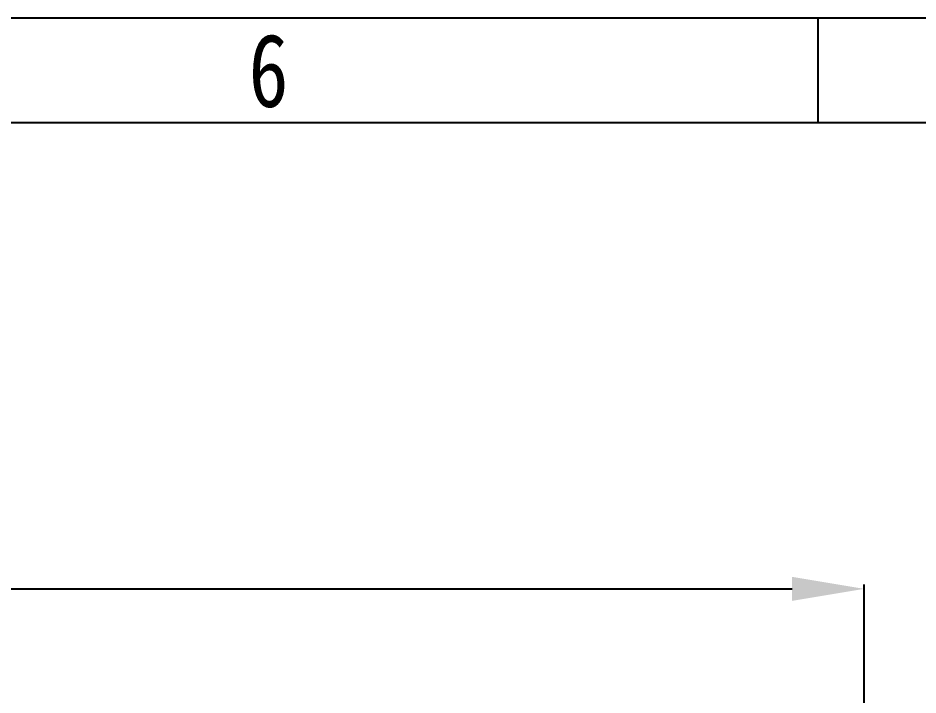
# Model space of a CAD drawing. Header units: millimetres. Extents: x 2423 to 7028, y 909 to 2460.
# Drawn here: x 6279.7 to 6504.3, y 2291.1 to 2460 of the extents above; entities that cross this region are included whole.
import ezdxf
from ezdxf.enums import TextEntityAlignment as Align

# ---------------------------------------------------------------- set-up
doc = ezdxf.new("R2010")
doc.units = ezdxf.units.MM
doc.layers.add('DIM', color=2, linetype='Continuous')
doc.styles.get("Standard").update_dxf_attribs({"font": ''})
doc.styles.get('Standard').set_extended_font_data('SimSun')
doc.dimstyles.get("Standard").update_dxf_attribs({"dimscale": 6, "dimtxt": 5, "dimasz": 3, "dimexe": 0.18, "dimexo": 0.0625, "dimgap": 0.8, "dimtad": 1, "dimtoh": 1, "dimdec": 1, "dimzin": 0, "dimdsep": 46, "dimtxsty": 'Standard', "dimcen": 0.09, "dimclrd": 256, "dimclre": 256, "dimclrt": 256, "dimadec": 0, "dimazin": 2, "dimtfac": 1, "dimtdec": 1, "dimtofl": 0, "dimtmove": 0, "dimatfit": 3, "dimfxl": 0, "dimtolj": 1, "dimtzin": 0, "dimarcsym": 0})

# ---------------------------------------------------------------- blocks, each defined once
blk = doc.blocks.new('3')
at = {"color": 2}
blk.add_line((7814.12, 1548.82), (7814.12, 1524.82), dxfattribs=at)
for points in [[(6302.12, 123.22), (6302.12, 1548.82), (8318.12, 1548.82), (8318.12, 123.22)], [(6422.12, 147.22), (6422.12, 1524.82), (8294.12, 1524.82), (8294.12, 147.22)]]:
    blk.add_lwpolyline(points, close=True, dxfattribs=at)
at = {"color": 2, "width": 0.8}
blk.add_text('6', height=16.8, dxfattribs=at).set_placement((7688.12, 1536.82), align=Align.MIDDLE_CENTER)
for tag, height, p in [('整机外形图', 19.2, (7909.61, 256.24)), ('当前页', 12, (8078.12, 207.22)), ('总页数', 12, (8222.12, 207.22))]:
    blk.add_attdef(tag, text='', height=height, dxfattribs=at).set_placement(p, align=Align.MIDDLE)
at = {"color": 7, "width": 0.8}
for tag, height, p in [('编号', 19.2, (8153.31, 252.27)), ('比例', 12, (7958.12, 171.22))]:
    blk.add_attdef(tag, text='', height=height, dxfattribs=at).set_placement(p, align=Align.MIDDLE)
blk = doc.blocks.new('*D22')
at = {"layer": 'Defpoints', "color": 0}
for p in [(6490.85, 2317.55), (5812.55, 2106.09), (6490.85, 2056.09)]:
    blk.add_point(p, dxfattribs=at)
at = {"layer": 'DIM', "lineweight": -2}
for p, q in [((5812.55, 2106.46), (5812.55, 2318.63)), ((5830.55, 2317.55), (6472.85, 2317.55)), ((6490.85, 2056.46), (6490.85, 2318.63))]:
    blk.add_line(p, q, dxfattribs=at)
at = {"layer": 'DIM'}
for points in [[(5830.55, 2320.55), (5830.55, 2314.55), (5812.55, 2317.55)], [(6472.85, 2320.55), (6472.85, 2314.55), (6490.85, 2317.55)]]:
    blk.add_solid(points, dxfattribs=at)
at = {"layer": 'DIM', "insert": (6151.7, 2337.35), "char_height": 30, "attachment_point": 5}
blk.add_mtext('\\A1;678.3', dxfattribs=at)

msp = doc.modelspace()

# ---------------------------------------------------------------- block references
at = {"xscale": 1.088, "yscale": 1.088, "zscale": 1.088}
msp.add_blockref('3', (-2022.45, 774.9), dxfattribs=at)

# ---------------------------------------------------------------- dimensions: what is measured, and where the dimension line sits
at = {"layer": 'DIM'}
dim = msp.add_linear_dim(base=(6490.85, 2317.55), p1=(5812.55, 2106.09), p2=(6490.85, 2056.09), dimstyle='Standard', dxfattribs=at)
dim.commit()
dim.dimension.update_dxf_attribs({"geometry": '*D22', "text_midpoint": (6151.7, 2337.35)})

doc.saveas('drawing.dxf')
